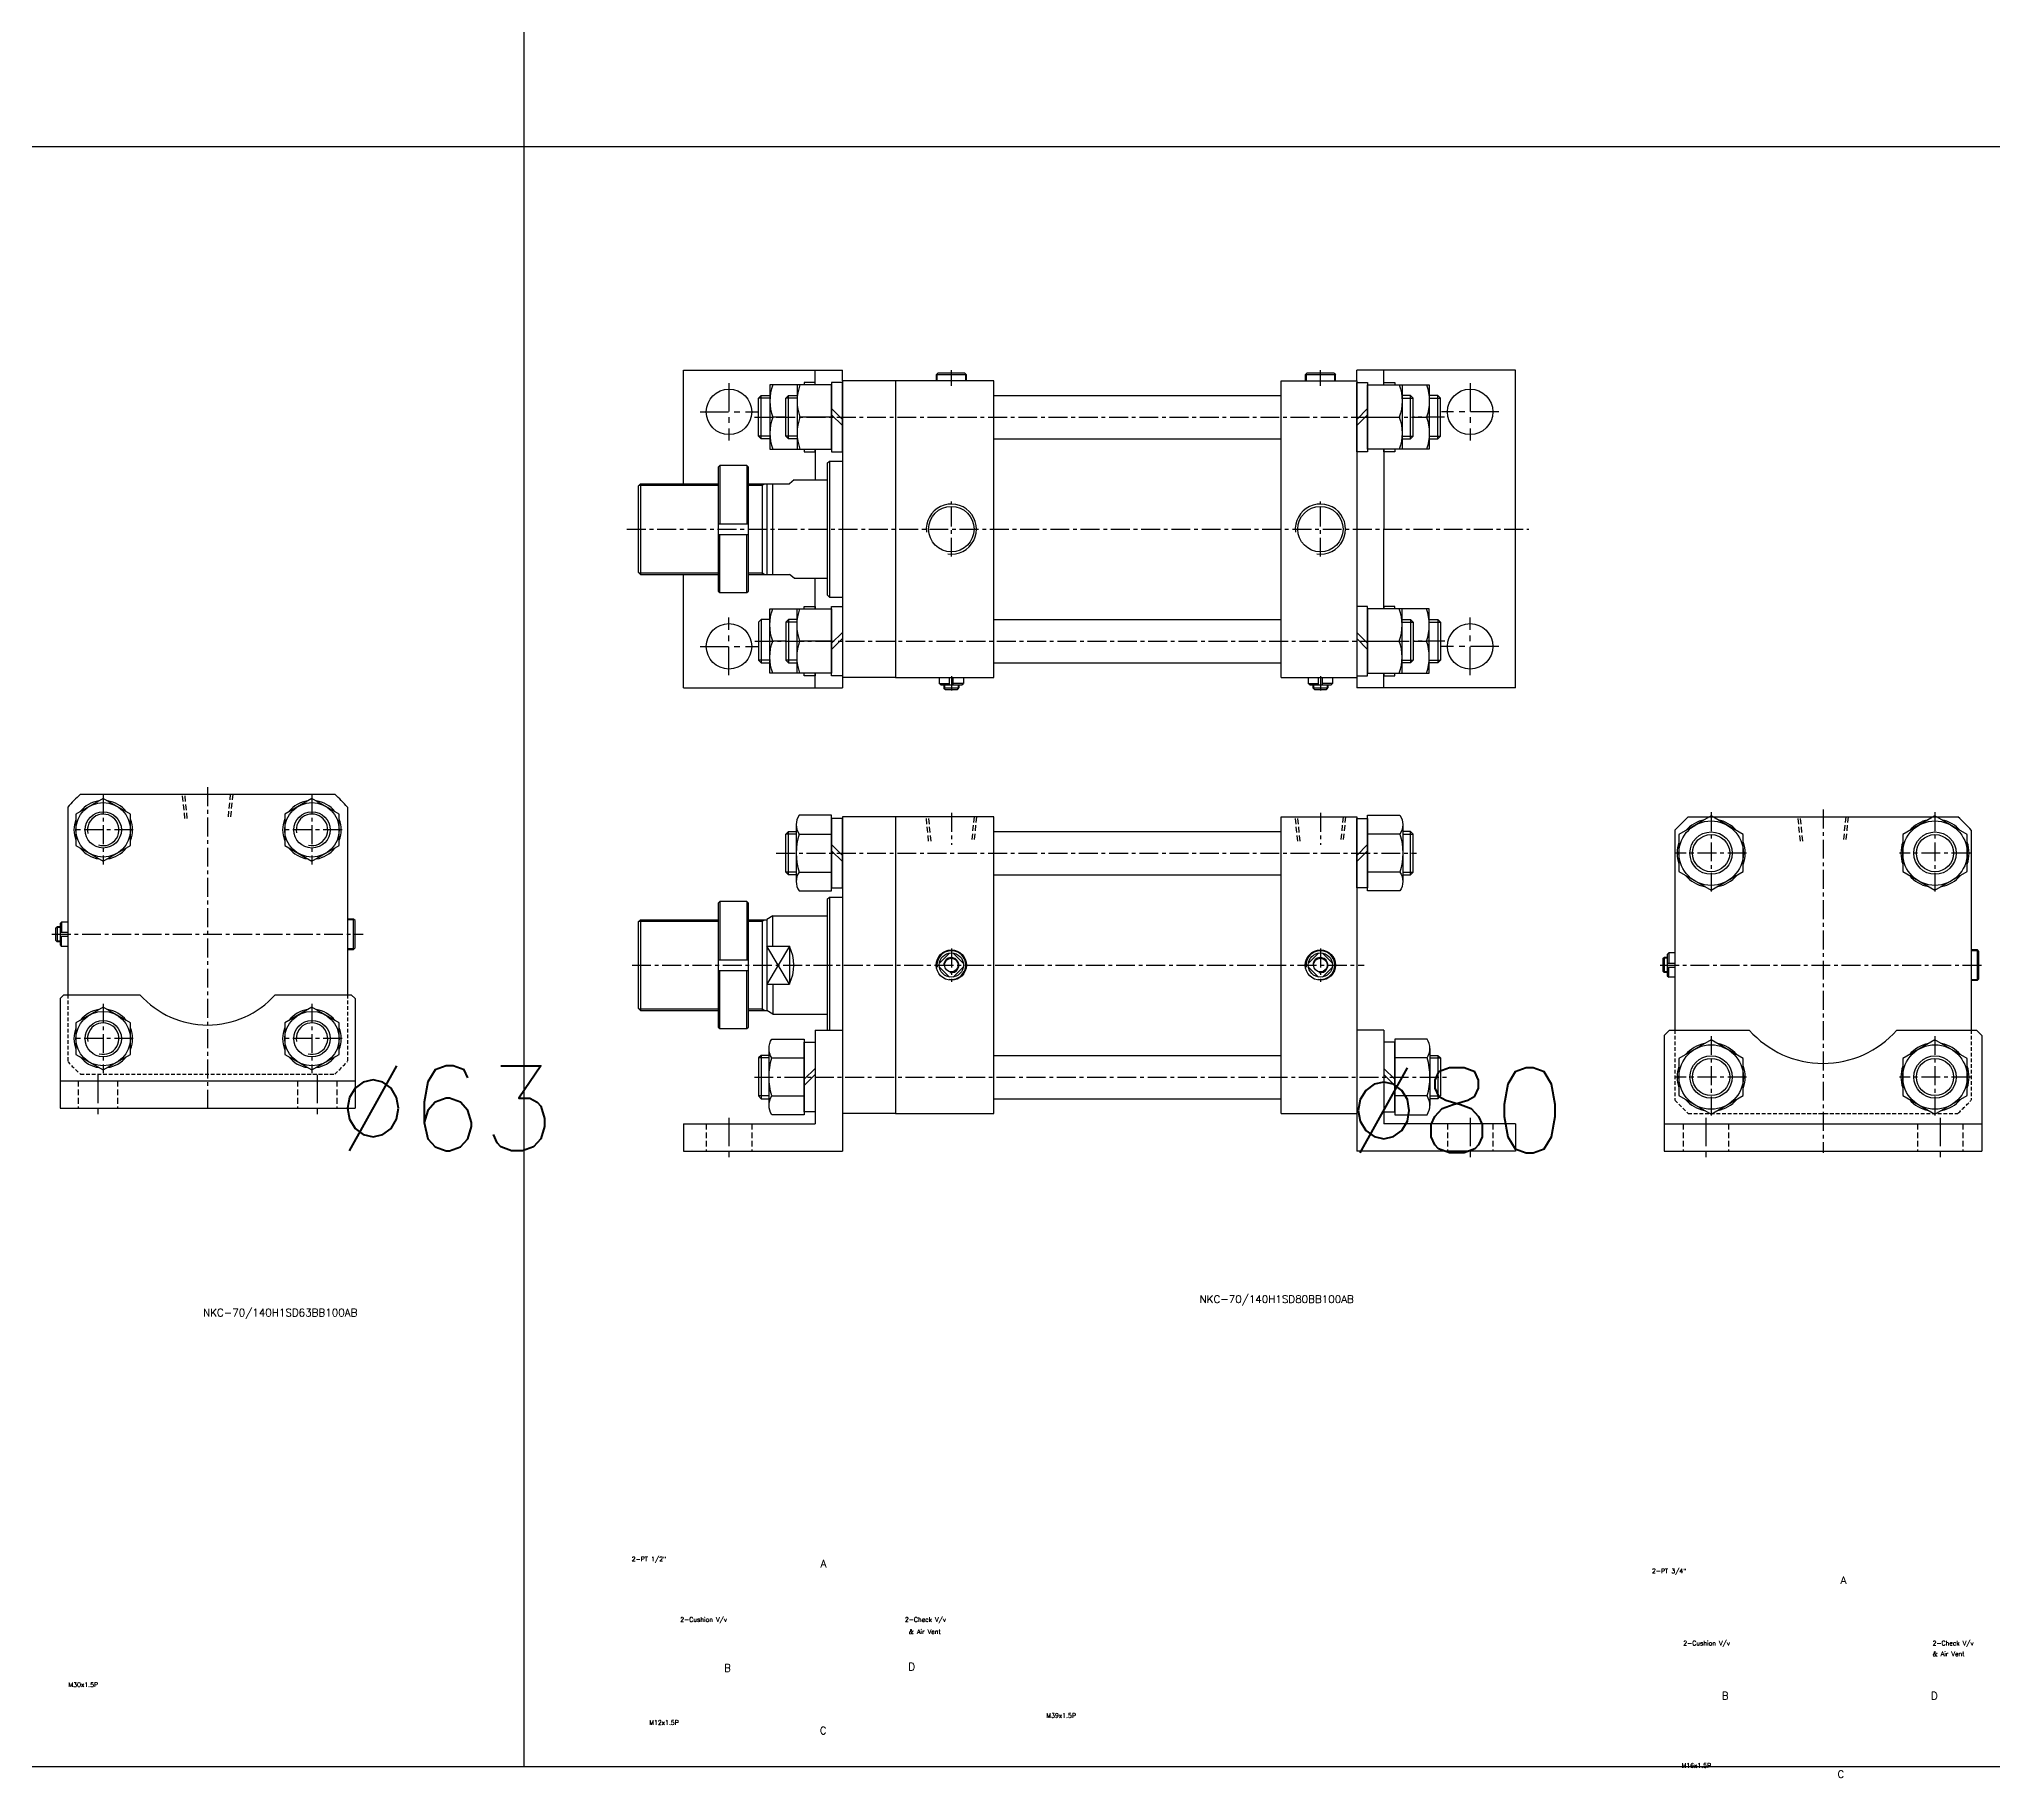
# Model space of a CAD drawing. Extents: x -819 to 29893, y -8942 to 3630.
# Drawn here: x 806 to 2098, y -7 to 1142 of the extents above; entities that cross this region are included whole.
import ezdxf

# ---------------------------------------------------------------- set-up
doc = ezdxf.new("R2010")
doc.units = 0
doc.header["$LTSCALE"] = 10
doc.header["$MEASUREMENT"] = 0
for name, pattern in [('CENTER', [2, 1.25, -0.25, 0.25, -0.25]), ('CENTERX2', [4, 2.5, -0.5, 0.5, -0.5]), ('HIDDEN', [0.375, 0.25, -0.125]), ('HIDDENX2', [0.75, 0.5, -0.25])]:
    doc.linetypes.add(name, pattern=pattern)
doc.layers.get('0').update_dxf_attribs({"linetype": 'CONTINUOUS'})
for name, color, linetype in [('CEN', 1, 'CENTERX2'), ('CENTER', 1, 'CENTER'), ('HID', 2, 'HIDDENX2'), ('ML', 7, 'CONTINUOUS'), ('THIN', 3, 'CONTINUOUS')]:
    doc.layers.add(name, color=color, linetype=linetype)
doc.styles.add('GHS', font='romans', dxfattribs={"bigfont": 'ghs'})

msp = doc.modelspace()

# ---------------------------------------------------------------- linework, layer by layer
for p, q in [((1126.6, 0), (1126.6, 2291.6)), ((7461.9, 1070.8), (0, 1070.8)), ((7461.9, 0), (0, 0))]:
    msp.add_line(p, q)
at = {"layer": 'CEN', "color": 1, "linetype": 'CENTER', "ltscale": 1.5}
for p, q in [((1262.1, 914.7), (1262.1, 876.7)), ((1752.1, 914.7), (1752.1, 876.7)), ((1243.1, 895.7), (1281.1, 895.7)), ((1771.1, 895.7), (1733.1, 895.7)), ((1262.1, 721.7), (1262.1, 759.7)), ((1752.1, 721.7), (1752.1, 759.7)), ((1243.1, 740.7), (1281.1, 740.7)), ((1771.1, 740.7), (1733.1, 740.7)), ((844.9, 457.4), (844.9, 431.4)), ((989.9, 457.4), (989.9, 431.4)), ((1262.1, 429), (1262.1, 403)), ((1752.1, 429), (1752.1, 403)), ((1907.9, 429), (1907.9, 403)), ((2062.9, 429), (2062.9, 403))]:
    msp.add_line(p, q, dxfattribs=at)
at = {"layer": 'CENTER'}
for p, q in [((848.4, 642.4), (848.4, 596.5)), ((986.4, 642.4), (986.4, 596.5)), ((1911.4, 631.1), (1911.4, 576.9)), ((2059.4, 631.1), (2059.4, 576.9)), ((868.3, 619.4), (828.5, 619.4)), ((1006.3, 619.4), (966.5, 619.4)), ((1934.9, 604), (1887.9, 604)), ((2082.9, 604), (2035.9, 604)), ((848.4, 504.4), (848.4, 458.5)), ((986.4, 504.4), (986.4, 458.5)), ((868.3, 481.4), (828.5, 481.4)), ((1006.3, 481.4), (966.5, 481.4)), ((1911.4, 483.1), (1911.4, 428.9)), ((2059.4, 483.1), (2059.4, 428.9)), ((1934.9, 456), (1887.9, 456)), ((2082.9, 456), (2035.9, 456))]:
    msp.add_line(p, q, dxfattribs=at)
at = {"layer": 'HID', "color": 6, "linetype": 'HIDDEN', "ltscale": 1.5}
for p, q in [((831.9, 453.4), (831.9, 435.4)), ((857.9, 453.4), (857.9, 435.4)), ((976.9, 453.4), (976.9, 435.4)), ((1002.9, 453.4), (1002.9, 435.4)), ((1247.1, 425), (1247.1, 407)), ((1277.1, 425), (1277.1, 407)), ((1737.1, 425), (1737.1, 407)), ((1767.1, 425), (1767.1, 407)), ((1892.9, 425), (1892.9, 407)), ((1922.9, 425), (1922.9, 407)), ((2047.9, 425), (2047.9, 407)), ((2077.9, 425), (2077.9, 407))]:
    msp.add_line(p, q, dxfattribs=at)
at = {"layer": 'ML'}
for p, q in [((1232.1, 923.2), (1337.1, 923.2)), ((1232.1, 848.2), (1232.1, 923.2)), ((1319.1, 913.5), (1319.1, 923.2)), ((1337.1, 916.2), (1337.1, 923.2)), ((1400.1, 921.2), (1399.1, 920.2)), ((1419.1, 920.2), (1399.1, 920.2)), ((1399.1, 920.2), (1399.1, 916.2)), ((1418.1, 921.2), (1400.1, 921.2)), ((1418.1, 921.2), (1419.1, 920.2)), ((1419.1, 916.2), (1419.1, 920.2)), ((1644.1, 921.2), (1643.1, 920.2)), ((1663.1, 920.2), (1643.1, 920.2)), ((1643.1, 920.2), (1643.1, 916.2)), ((1662.1, 921.2), (1644.1, 921.2)), ((1662.1, 921.2), (1663.1, 920.2)), ((1663.1, 916.2), (1663.1, 920.2)), ((1782.1, 923.2), (1677.1, 923.2)), ((1677.1, 916.2), (1677.1, 923.2)), ((1695.1, 913.5), (1695.1, 923.2)), ((1782.1, 818.2), (1782.1, 923.2)), ((1283.4, 877.9), (1283.4, 906.5)), ((1301.4, 877.9), (1301.4, 906.5)), ((1337.1, 916.2), (1337.1, 720.2)), ((1372.1, 916.2), (1337.1, 916.2)), ((1372.1, 916.2), (1372.1, 720.2)), ((1437.1, 916.2), (1372.1, 916.2)), ((1437.1, 720.2), (1437.1, 916.2)), ((1627.1, 916.2), (1677.1, 916.2)), ((1627.1, 720.2), (1627.1, 916.2)), ((1677.1, 916.2), (1677.1, 720.2)), ((1677.1, 916.2), (1677.1, 720.2)), ((1712.7, 877.9), (1712.7, 906.5)), ((1730.7, 877.9), (1730.7, 906.5)), ((1299.7, 892.2), (1291, 892.2)), ((1329.9, 892.2), (1309, 892.2)), ((1329.9, 897.9), (1337.1, 890.7)), ((1329.9, 893.8), (1337.1, 886.6)), ((1684.3, 897.9), (1677.1, 890.7)), ((1684.3, 893.8), (1677.1, 886.6)), ((1684.3, 892.2), (1705.2, 892.2)), ((1714.4, 892.2), (1723.2, 892.2)), ((1319.1, 871), (1319.1, 850.7)), ((1695.1, 871), (1695.1, 818.2)), ((1255, 859.2), (1256, 860.2)), ((1255, 859.2), (1255, 777.2)), ((1256, 860.2), (1256, 821.7)), ((1274, 860.2), (1256, 860.2)), ((1274, 860.2), (1274, 821.7)), ((1274, 860.2), (1275, 859.2)), ((1275, 777.2), (1275, 859.2)), ((1327.1, 861.7), (1328.6, 863.2)), ((1327.1, 861.7), (1327.1, 774.7)), ((1328.6, 863.2), (1328.6, 773.2)), ((1202.1, 846.7), (1203.6, 848.2)), ((1202.1, 846.7), (1202.1, 789.7)), ((1203.6, 848.2), (1203.6, 788.2)), ((1284.1, 848.2), (1284.1, 788.2)), ((1287.1, 848.2), (1287.1, 788)), ((1291.1, 788.2), (1291.1, 848.2)), ((1305.1, 850.7), (1302.1, 848.2)), ((1255, 821.7), (1275, 821.7)), ((1255, 814.7), (1275, 814.7)), ((1256, 776.2), (1256, 814.7)), ((1274, 776.2), (1274, 814.7)), ((1695.1, 765.5), (1695.1, 818.2)), ((1782.1, 713.2), (1782.1, 818.2)), ((1202.1, 789.7), (1203.6, 788.2)), ((1232.1, 713.2), (1232.1, 788.2)), ((1305.1, 785.7), (1302.1, 788.2)), ((1255, 777.2), (1256, 776.2)), ((1256, 776.2), (1274, 776.2)), ((1274, 776.2), (1275, 777.2)), ((1319.1, 765.5), (1319.1, 785.7)), ((1327.1, 774.7), (1328.6, 773.2)), ((1283.4, 758.5), (1283.4, 729.9)), ((1301.4, 758.5), (1301.4, 729.9)), ((1329.9, 742.7), (1337.1, 749.9)), ((1684.3, 742.7), (1677.1, 749.9)), ((1712.7, 758.5), (1712.7, 729.9)), ((1730.7, 758.5), (1730.7, 729.9)), ((1299.7, 744.2), (1291, 744.2)), ((1329.9, 744.2), (1309, 744.2)), ((1329.9, 738.6), (1337.1, 745.8)), ((1684.3, 738.6), (1677.1, 745.8)), ((1684.3, 744.2), (1705.2, 744.2)), ((1714.4, 744.2), (1723.2, 744.2)), ((1232.1, 713.2), (1337.1, 713.2)), ((1319.1, 713.2), (1319.1, 723)), ((1372.1, 720.2), (1337.1, 720.2)), ((1337.1, 720.2), (1337.1, 713.2)), ((1372.1, 720.2), (1437.1, 720.2)), ((1401.1, 720.2), (1401.1, 716.2)), ((1401.1, 716.2), (1407.8, 716.2)), ((1402.1, 715.2), (1401.1, 716.2)), ((1402.1, 715.2), (1416.1, 715.2)), ((1404.1, 715.2), (1404.1, 713.2)), ((1404.1, 713.2), (1414.1, 713.2)), ((1405.1, 712.2), (1404.1, 713.2)), ((1405.1, 712.2), (1413.1, 712.2)), ((1407.8, 715.2), (1407.8, 720.2)), ((1410.4, 715.2), (1410.4, 720.2)), ((1417.1, 716.2), (1410.4, 716.2)), ((1413.1, 712.2), (1414.1, 713.2)), ((1414.1, 715.2), (1414.1, 713.2)), ((1416.1, 715.2), (1417.1, 716.2)), ((1417.1, 720.2), (1417.1, 716.2)), ((1627.1, 720.2), (1677.1, 720.2)), ((1645.1, 720.2), (1645.1, 716.2)), ((1645.1, 716.2), (1651.8, 716.2)), ((1646.1, 715.2), (1645.1, 716.2)), ((1646.1, 715.2), (1660.1, 715.2)), ((1648.1, 715.2), (1648.1, 713.2)), ((1648.1, 713.2), (1658.1, 713.2)), ((1649.1, 712.2), (1648.1, 713.2)), ((1649.1, 712.2), (1657.1, 712.2)), ((1651.8, 715.2), (1651.8, 720.2)), ((1654.4, 715.2), (1654.4, 720.2)), ((1661.1, 716.2), (1654.4, 716.2)), ((1657.1, 712.2), (1658.1, 713.2)), ((1658.1, 715.2), (1658.1, 713.2)), ((1660.1, 715.2), (1661.1, 716.2)), ((1661.1, 720.2), (1661.1, 716.2)), ((1677.1, 720.2), (1677.1, 713.2)), ((1782.1, 713.2), (1677.1, 713.2)), ((1695.1, 713.2), (1695.1, 723)), ((824.9, 634.5), (824.9, 510.4)), ((833.3, 642.9), (1001.5, 642.9)), ((1009.9, 634.5), (1009.9, 510.4)), ((1306.6, 622.8), (1306.6, 585.2)), ((1372.1, 628), (1337.1, 628)), ((1337.1, 628), (1337.1, 432)), ((1372.1, 628), (1372.1, 432)), ((1437.1, 628), (1372.1, 628)), ((1437.1, 432), (1437.1, 628)), ((1627.1, 432), (1627.1, 628)), ((1627.1, 628), (1677.1, 628)), ((1677.1, 628), (1677.1, 432)), ((1707.6, 622.8), (1707.6, 585.2)), ((1896.2, 628), (2074.5, 628)), ((1301.4, 589.7), (1301.4, 618.3)), ((1308.5, 616.6), (1329.9, 616.6)), ((1329.9, 609.7), (1337.1, 602.5)), ((1684.3, 609.7), (1677.1, 602.5)), ((1705.6, 616.6), (1684.3, 616.6)), ((1712.7, 589.7), (1712.7, 618.3)), ((1887.4, 619.2), (1887.4, 487)), ((2083.4, 619.2), (2083.4, 487)), ((1329.9, 605.6), (1337.1, 598.4)), ((1684.3, 605.6), (1677.1, 598.4)), ((1308.5, 591.5), (1329.9, 591.5)), ((1705.6, 591.5), (1684.3, 591.5)), ((1255, 571), (1256, 572)), ((1255, 571), (1255, 489)), ((1274, 572), (1256, 572)), ((1256, 572), (1256, 533.5)), ((1274, 572), (1275, 571)), ((1274, 572), (1274, 533.5)), ((1275, 489), (1275, 571)), ((1327.1, 573.5), (1328.6, 575)), ((1327.1, 573.5), (1327.1, 487)), ((1328.6, 575), (1328.6, 487)), ((816.9, 554.4), (817.9, 555.4)), ((817.9, 555.4), (817.9, 545.4)), ((819.9, 555.4), (817.9, 555.4)), ((819.9, 557.4), (820.9, 558.4)), ((819.9, 557.4), (819.9, 543.4)), ((824.9, 558.4), (820.9, 558.4)), ((820.9, 558.4), (820.9, 551.7)), ((824.9, 558.4), (824.9, 542.4)), ((1013.9, 560.4), (1009.9, 560.4)), ((1014.9, 559.4), (1013.9, 560.4)), ((1013.9, 540.4), (1013.9, 560.4)), ((1014.9, 541.4), (1014.9, 559.4)), ((1202.1, 558.5), (1203.6, 560)), ((1202.1, 558.5), (1202.1, 501.5)), ((1203.6, 560), (1203.6, 500)), ((1284.1, 560), (1284.1, 500)), ((1291.1, 562.5), (1287.1, 560.2)), ((1287.1, 560.2), (1287.1, 499.9)), ((1291.1, 542.5), (1291.1, 562.5)), ((816.9, 554.4), (816.9, 546.4)), ((816.9, 546.4), (817.9, 545.4)), ((819.9, 545.4), (817.9, 545.4)), ((819.9, 551.7), (824.9, 551.7)), ((819.9, 549.1), (824.9, 549.1)), ((819.9, 543.4), (820.9, 542.4)), ((820.9, 542.4), (820.9, 549.1)), ((1287.1, 542.5), (1302.1, 542.5)), ((1302.1, 542.5), (1302.1, 517.5)), ((824.9, 542.4), (820.9, 542.4)), ((1009.9, 540.4), (1013.9, 540.4)), ((1014.9, 541.4), (1013.9, 540.4)), ((1255, 533.5), (1275, 533.5)), ((1407.8, 537.9), (1401.2, 531.3)), ((1410.4, 537.9), (1417, 531.3)), ((1651.8, 537.9), (1645.2, 531.3)), ((1654.4, 537.9), (1661, 531.3)), ((1879.4, 534), (1880.4, 535)), ((1879.4, 534), (1879.4, 526)), ((1880.4, 535), (1880.4, 525)), ((1882.4, 535), (1880.4, 535)), ((1882.4, 537), (1883.4, 538)), ((1882.4, 537), (1882.4, 523)), ((1882.4, 531.3), (1887.4, 531.3)), ((1883.4, 538), (1883.4, 531.3)), ((1887.4, 538), (1883.4, 538)), ((2087.4, 540), (2083.4, 540)), ((2087.4, 520), (2087.4, 540)), ((2088.4, 539), (2087.4, 540)), ((2088.4, 521), (2088.4, 539)), ((1255, 526.5), (1275, 526.5)), ((1256, 488), (1256, 526.5)), ((1274, 488), (1274, 526.5)), ((1287.1, 517.5), (1302.1, 517.5)), ((1291.1, 517.5), (1291.1, 497.5)), ((1401.2, 528.7), (1407.8, 522.1)), ((1417, 528.7), (1410.4, 522.1)), ((1645.2, 528.7), (1651.8, 522.1)), ((1661, 528.7), (1654.4, 522.1)), ((1879.4, 526), (1880.4, 525)), ((1882.4, 525), (1880.4, 525)), ((1882.4, 528.7), (1887.4, 528.7)), ((1882.4, 523), (1883.4, 522)), ((1883.4, 522), (1883.4, 528.7)), ((1887.4, 522), (1883.4, 522)), ((2083.4, 520), (2087.4, 520)), ((2088.4, 521), (2087.4, 520)), ((822.4, 510.4), (819.9, 507.9)), ((819.9, 507.9), (819.9, 435.4)), ((822.4, 510.4), (872.7, 510.4)), ((962.1, 510.4), (1012.4, 510.4)), ((1012.4, 510.4), (1014.9, 507.9)), ((1014.9, 507.9), (1014.9, 435.4)), ((1202.1, 501.5), (1203.6, 500)), ((1291.1, 497.5), (1287.1, 499.9)), ((1255, 489), (1256, 488)), ((1256, 488), (1274, 488)), ((1274, 488), (1275, 489)), ((1319.1, 487), (1319.1, 425)), ((1319.1, 487), (1337.1, 487)), ((1695.1, 487), (1677.1, 487)), ((1695.1, 487), (1695.1, 425)), ((1883.9, 487), (1880.4, 483.5)), ((1880.4, 483.5), (1880.4, 407)), ((1883.9, 487), (1936.6, 487)), ((2034.1, 487), (2086.9, 487)), ((2086.9, 487), (2090.4, 483.5)), ((2090.4, 483.5), (2090.4, 407)), ((1283.4, 470.3), (1283.4, 441.7)), ((1288.6, 437.2), (1288.6, 474.8)), ((1290.5, 468.6), (1311.9, 468.6)), ((1723.6, 468.6), (1702.3, 468.6)), ((1725.6, 437.2), (1725.6, 474.8)), ((1730.7, 470.3), (1730.7, 441.7)), ((819.9, 453.4), (1014.9, 453.4)), ((1311.9, 454.5), (1319.1, 461.7)), ((1311.9, 450.4), (1319.1, 457.6)), ((1702.3, 454.5), (1695.1, 461.7)), ((1702.3, 450.4), (1695.1, 457.6)), ((1290.5, 443.5), (1311.9, 443.5)), ((1723.6, 443.5), (1702.3, 443.5)), ((819.9, 435.4), (1014.9, 435.4)), ((1372.1, 432), (1337.1, 432)), ((1337.1, 432), (1337.1, 407)), ((1372.1, 432), (1437.1, 432)), ((1627.1, 432), (1677.1, 432)), ((1677.1, 432), (1677.1, 407)), ((1232.1, 425), (1319.1, 425)), ((1232.1, 425), (1232.1, 407)), ((1782.1, 425), (1695.1, 425)), ((1782.1, 425), (1782.1, 407)), ((1880.4, 425), (2090.4, 425)), ((1232.1, 407), (1337.1, 407)), ((1782.1, 407), (1677.1, 407)), ((1880.4, 407), (2090.4, 407))]:
    msp.add_line(p, q, dxfattribs=at)
at = {"layer": 'ML', "color": 2}
for p, q in [((1399.6, 920.7), (1399.6, 916.2)), ((1418.6, 916.2), (1418.6, 920.7)), ((1643.6, 920.7), (1643.6, 916.2)), ((1662.6, 916.2), (1662.6, 920.7)), ((1284.1, 847.2), (1285.8, 848.2)), ((1284.1, 789.2), (1285.8, 788.2)), ((1404.6, 715.2), (1404.6, 712.7)), ((1413.6, 715.2), (1413.6, 712.7)), ((1648.6, 715.2), (1648.6, 712.7)), ((1657.6, 715.2), (1657.6, 712.7)), ((1014.4, 559.9), (1009.9, 559.9)), ((1284.1, 559), (1285.8, 560)), ((819.9, 554.9), (817.4, 554.9)), ((819.9, 545.9), (817.4, 545.9)), ((1302.1, 517.5), (1287.1, 542.5)), ((1302.1, 542.5), (1287.1, 517.5)), ((1009.9, 540.9), (1014.4, 540.9)), ((1882.4, 534.5), (1879.9, 534.5)), ((2087.9, 539.5), (2083.4, 539.5)), ((1882.4, 525.5), (1879.9, 525.5)), ((2083.4, 520.5), (2087.9, 520.5)), ((1284.1, 501), (1285.8, 500))]:
    msp.add_line(p, q, dxfattribs=at)
at = {"layer": 'ML', "color": 1, "linetype": 'CENTER'}
for p, q in [((1409.1, 912.9), (1409.1, 923.3)), ((1653.1, 912.9), (1653.1, 923.3)), ((1279, 892.2), (1299.7, 892.2)), ((1293.4, 892.2), (1716.7, 892.2)), ((1735.2, 892.2), (1714.4, 892.2)), ((1409.1, 800), (1409.1, 836.5)), ((1653.1, 800), (1653.1, 836.5)), ((1194.6, 818.2), (1790.8, 818.2)), ((1279.2, 744.2), (1719, 744.2)), ((1279.2, 744.2), (1299.7, 744.2)), ((1735.3, 744.2), (1714.4, 744.2)), ((1409.1, 721), (1409.1, 711.5)), ((1653.1, 721), (1653.1, 711.5)), ((917.4, 647.6), (917.4, 433.1)), ((1985.4, 632.9), (1985.4, 406)), ((1409.1, 630.7), (1409.1, 609.5)), ((1653.1, 630.7), (1653.1, 609.5)), ((1293.4, 604), (1716.7, 604)), ((814.4, 550.4), (1020.2, 550.4)), ((1198, 530), (1682, 530)), ((1409.1, 541), (1409.1, 519)), ((1653.1, 541), (1653.1, 519)), ((1877.7, 530), (2090.1, 530)), ((1278.9, 456), (1738.1, 456))]:
    msp.add_line(p, q, dxfattribs=at)
at = {"layer": 'ML', "color": 7, "linetype": 'Continuous'}
for p, q in [((1437.1, 906.5), (1627.1, 906.5)), ((1437.1, 877.9), (1627.1, 877.9)), ((1328.6, 863.2), (1337.1, 863.2)), ((1203.6, 848.2), (1255, 848.2)), ((1275, 848.2), (1287.1, 848.2)), ((1287.1, 848.2), (1302.1, 848.2)), ((1305.1, 850.7), (1327.1, 850.7)), ((1203.6, 788.2), (1255, 788.2)), ((1275, 788.2), (1287.1, 788.2)), ((1287.1, 788.2), (1302.1, 788.2)), ((1305.1, 785.7), (1327.1, 785.7)), ((1328.6, 773.2), (1337.1, 773.2)), ((1437.1, 758.5), (1627.1, 758.5)), ((1437.1, 729.9), (1627.1, 729.9)), ((1437.1, 618.3), (1627.1, 618.3)), ((1437.1, 589.7), (1627.1, 589.7)), ((1328.6, 575), (1337.1, 575)), ((1203.6, 560), (1255, 560)), ((1275, 560), (1287.1, 560)), ((1291.1, 562.5), (1327.1, 562.5)), ((1203.6, 500), (1255, 500)), ((1275, 500), (1287.1, 500)), ((1291.1, 497.5), (1327.1, 497.5)), ((1437.1, 470.3), (1627.1, 470.3)), ((1437.1, 441.7), (1627.1, 441.7))]:
    msp.add_line(p, q, dxfattribs=at)
at = {"layer": 'ML', "color": 2, "linetype": 'Continuous'}
for p, q in [((1202.6, 847.2), (1255, 847.2)), ((1275, 847.2), (1284.1, 847.2)), ((1202.6, 789.2), (1255, 789.2)), ((1275, 789.2), (1284.1, 789.2)), ((1202.6, 559), (1255, 559)), ((1275, 559), (1284.1, 559)), ((1202.6, 501), (1255, 501)), ((1275, 501), (1284.1, 501))]:
    msp.add_line(p, q, dxfattribs=at)
at = {"layer": 'ML', "color": 6, "linetype": 'HIDDEN', "ltscale": 1.5}
for p, q in [((902.4, 626.9), (900.8, 642.9)), ((904, 626.9), (902.4, 642.9)), ((932.4, 642.9), (930.8, 626.9)), ((934, 642.9), (932.4, 626.9)), ((1394.1, 612), (1392.5, 628)), ((1395.7, 612), (1394.1, 628)), ((1424.1, 628), (1422.5, 612)), ((1425.7, 628), (1424.1, 612)), ((1638.1, 612), (1636.5, 628)), ((1639.7, 612), (1638.1, 628)), ((1668.1, 628), (1666.5, 612)), ((1669.7, 628), (1668.1, 612)), ((1970.4, 612), (1968.8, 628)), ((1972, 612), (1970.4, 628)), ((2000.4, 628), (1998.8, 612)), ((2002, 628), (2000.4, 612))]:
    msp.add_line(p, q, dxfattribs=at)
at = {"layer": 'ML', "color": 6, "linetype": 'HIDDEN'}
for p, q in [((824.9, 510.4), (824.9, 466.4)), ((1009.9, 510.4), (1009.9, 466.4)), ((1887.4, 487), (1887.4, 440.9)), ((2083.4, 487), (2083.4, 440.9)), ((833.3, 457.9), (1001.5, 457.9)), ((1896.2, 432), (2074.5, 432))]:
    msp.add_line(p, q, dxfattribs=at)
at = {"layer": 'ML'}
for points in [[(1289.1, 877.9), (1283.4, 877.9), (1281.7, 879.6), (1281.7, 904.8), (1283.4, 906.5), (1289.1, 906.5)], [(1311.9, 913.5), (1289.1, 913.5), (1289.1, 871), (1311.9, 871)], [(1307.1, 877.9), (1301.4, 877.9), (1299.7, 879.6), (1299.7, 904.8), (1301.4, 906.5), (1307.1, 906.5)], [(1319.1, 913.5), (1319.1, 915.1), (1311.9, 915.1), (1311.9, 913.5)], [(1337.1, 869.3), (1337.1, 915.1), (1329.9, 915.1), (1329.9, 869.3), (1337.1, 869.3)], [(1677.1, 869.3), (1677.1, 915.1), (1684.3, 915.1), (1684.3, 869.3), (1677.1, 869.3)], [(1695.1, 913.5), (1695.1, 915.1), (1702.3, 915.1), (1702.3, 913.5)], [(1702.3, 913.5), (1725.1, 913.5), (1725.1, 871), (1702.3, 871)], [(1707.1, 877.9), (1712.7, 877.9), (1714.4, 879.6), (1714.4, 904.8), (1712.7, 906.5), (1707.1, 906.5)], [(1725.1, 877.9), (1730.7, 877.9), (1732.4, 879.6), (1732.4, 904.8), (1730.7, 906.5), (1725.1, 906.5)], [(1311.9, 871), (1311.9, 869.3), (1319.1, 869.3)], [(1319.1, 869.3), (1319.1, 871)], [(1702.3, 871), (1702.3, 869.3), (1695.1, 869.3)], [(1695.1, 869.3), (1695.1, 871)], [(1311.9, 723), (1289.1, 723), (1289.1, 765.5), (1311.9, 765.5)], [(1311.9, 765.5), (1311.9, 767.1), (1319.1, 767.1)], [(1319.1, 767.1), (1319.1, 765.5)], [(1337.1, 767.1), (1337.1, 721.3), (1329.9, 721.3), (1329.9, 767.1), (1337.1, 767.1)], [(1677.1, 767.1), (1677.1, 721.3), (1684.3, 721.3), (1684.3, 767.1), (1677.1, 767.1)], [(1702.3, 765.5), (1702.3, 767.1), (1695.1, 767.1)], [(1695.1, 767.1), (1695.1, 765.5)], [(1702.3, 723), (1725.1, 723), (1725.1, 765.5), (1702.3, 765.5)], [(1289.1, 758.5), (1283.4, 758.5), (1281.7, 756.8), (1281.7, 731.6), (1283.4, 729.9), (1289.1, 729.9)], [(1307.1, 758.5), (1301.4, 758.5), (1299.7, 756.8), (1299.7, 731.6), (1301.4, 729.9), (1307.1, 729.9)], [(1707.1, 758.5), (1712.7, 758.5), (1714.4, 756.8), (1714.4, 731.6), (1712.7, 729.9), (1707.1, 729.9)], [(1725.1, 758.5), (1730.7, 758.5), (1732.4, 756.8), (1732.4, 731.6), (1730.7, 729.9), (1725.1, 729.9)], [(1319.1, 723), (1319.1, 721.3), (1311.9, 721.3), (1311.9, 723)], [(1695.1, 723), (1695.1, 721.3), (1702.3, 721.3), (1702.3, 723)], [(830.4, 629.8), (830.4, 609), (848.4, 598.7), (866.4, 609), (866.4, 629.8), (848.4, 640.2), (830.4, 629.8)], [(968.4, 629.8), (968.4, 609), (986.4, 598.7), (1004.4, 609), (1004.4, 629.8), (986.4, 640.2), (968.4, 629.8)], [(1337.1, 581.1), (1337.1, 627), (1329.9, 627), (1329.9, 581.1), (1337.1, 581.1)], [(1677.1, 581.1), (1677.1, 627), (1684.3, 627), (1684.3, 581.1), (1677.1, 581.1)], [(1890.1, 616.3), (1890.1, 591.8), (1911.4, 579.5), (1932.6, 591.8), (1932.6, 616.3), (1911.4, 628.6), (1890.1, 616.3)], [(2038.1, 616.3), (2038.1, 591.8), (2059.4, 579.5), (2080.6, 591.8), (2080.6, 616.3), (2059.4, 628.6), (2038.1, 616.3)], [(1306.6, 589.7), (1301.4, 589.7), (1299.7, 591.5), (1299.7, 616.6), (1301.4, 618.3), (1306.6, 618.3)], [(1707.6, 589.7), (1712.7, 589.7), (1714.4, 591.5), (1714.4, 616.6), (1712.7, 618.3), (1707.6, 618.3)], [(830.4, 491.8), (830.4, 471), (848.4, 460.7), (866.4, 471), (866.4, 491.8), (848.4, 502.2), (830.4, 491.8)], [(968.4, 491.8), (968.4, 471), (986.4, 460.7), (1004.4, 471), (1004.4, 491.8), (986.4, 502.2), (968.4, 491.8)], [(1319.1, 479), (1319.1, 433.1), (1311.9, 433.1), (1311.9, 479), (1319.1, 479)], [(1695.1, 479), (1695.1, 433.1), (1702.3, 433.1), (1702.3, 479), (1695.1, 479)], [(1890.1, 468.3), (1890.1, 443.8), (1911.4, 431.5), (1932.6, 443.8), (1932.6, 468.3), (1911.4, 480.6), (1890.1, 468.3)], [(2038.1, 468.3), (2038.1, 443.8), (2059.4, 431.5), (2080.6, 443.8), (2080.6, 468.3), (2059.4, 480.6), (2038.1, 468.3)], [(1288.6, 470.3), (1283.4, 470.3), (1281.7, 468.6), (1281.7, 443.5), (1283.4, 441.7), (1288.6, 441.7)], [(1725.6, 470.3), (1730.7, 470.3), (1732.4, 468.6), (1732.4, 443.5), (1730.7, 441.7), (1725.6, 441.7)]]:
    msp.add_lwpolyline(points, dxfattribs=at)
for points in [[(1291, 913.5, 0.178633), (1291, 892.2, 0.178633), (1291, 871)], [(1309, 913.5, 0.178633), (1309, 892.2, 0.178633), (1309, 871)], [(1705.2, 913.5, -0.178633), (1705.2, 892.2, -0.178633), (1705.2, 871)], [(1723.2, 913.5, -0.178633), (1723.2, 892.2, -0.178633), (1723.2, 871)], [(1291, 723, -0.178633), (1291, 744.2, -0.178633), (1291, 765.5)], [(1309, 723, -0.178633), (1309, 744.2, -0.178633), (1309, 765.5)], [(1705.2, 723, 0.178633), (1705.2, 744.2, 0.178633), (1705.2, 765.5)], [(1723.2, 723, 0.178633), (1723.2, 744.2, 0.178633), (1723.2, 765.5)], [(1329.9, 629.1), (1308.5, 629.1, 0.309401), (1308.5, 616.6, 0.154701), (1308.5, 591.5, 0.309401), (1308.5, 579), (1329.9, 579), (1329.9, 629.1)], [(1684.3, 629.1), (1705.6, 629.1, -0.309401), (1705.6, 616.6, -0.154701), (1705.6, 591.5, -0.309401), (1705.6, 579), (1684.3, 579), (1684.3, 629.1)], [(1311.9, 431), (1290.5, 431, -0.309401), (1290.5, 443.5, -0.154701), (1290.5, 468.6, -0.309401), (1290.5, 481.1), (1311.9, 481.1), (1311.9, 431)], [(1702.3, 431), (1723.6, 431, 0.309401), (1723.6, 443.5, 0.154701), (1723.6, 468.6, 0.309401), (1723.6, 481.1), (1702.3, 481.1), (1702.3, 431)]]:
    msp.add_lwpolyline(points, format="xyb", dxfattribs=at)
for points in [[(1329.9, 913.5), (1307.1, 913.5), (1307.1, 871), (1329.9, 871)], [(1684.3, 913.5), (1707.1, 913.5), (1707.1, 871), (1684.3, 871)], [(1329.9, 723), (1307.1, 723), (1307.1, 765.5), (1329.9, 765.5)], [(1684.3, 723), (1707.1, 723), (1707.1, 765.5), (1684.3, 765.5)]]:
    msp.add_lwpolyline(points, close=True, dxfattribs=at)
for centre, radius in [((1262.1, 895.7), 15), ((1752.1, 895.7), 15), ((1409.1, 818.2), 15), ((1653.1, 818.2), 15), ((1262.1, 740.7), 15), ((1752.1, 740.7), 15), ((848.4, 619.4), 18), ((986.4, 619.4), 18), ((848.4, 619.4), 12), ((986.4, 619.4), 12), ((1911.4, 604), 21.3), ((2059.4, 604), 21.3), ((1911.4, 604), 14), ((2059.4, 604), 14), ((1409.1, 530), 10), ((1409.1, 530), 8), ((1409.1, 530), 4.5), ((1653.1, 530), 10), ((1653.1, 530), 8), ((1653.1, 530), 4.5), ((848.4, 481.4), 18), ((848.4, 481.4), 12), ((986.4, 481.4), 18), ((986.4, 481.4), 12), ((1911.4, 456), 21.3), ((1911.4, 456), 14), ((2059.4, 456), 21.3), ((2059.4, 456), 14)]:
    msp.add_circle(centre, radius, dxfattribs=at)
at = {"layer": 'ML', "color": 2}
for centre in [(1911.4, 604), (2059.4, 604), (1911.4, 456), (2059.4, 456)]:
    msp.add_circle(centre, 12.3, dxfattribs=at)
for centre, radius, start, end in [((1409.1, 818.2), 16.6, 261.7197, 186.8277), ((1653.1, 818.2), 16.6, 261.7197, 186.8277), ((848.4, 619.4), 10.4, 251.9737, 192.9554), ((986.4, 619.4), 10.4, 257.8599, 190.8987), ((1409.1, 530), 9.5, 261.4114, 188.1478), ((1409.1, 530), 5, 257.904, 186.2569), ((1653.1, 530), 9.5, 261.4114, 188.1478), ((1653.1, 530), 5, 257.904, 186.2569), ((848.4, 481.4), 10.4, 255.4467, 191.0432), ((986.4, 481.4), 10.4, 255.7855, 190.7916)]:
    msp.add_arc(centre, radius, start, end, dxfattribs=at)
at = {"layer": 'ML'}
for centre, radius, start, end in [((917.4, 550.4), 125, 132.2686, 137.7314), ((848.4, 619.4), 19.4, 98.4711, 141.5289), ((848.4, 619.4), 19.4, 38.4711, 81.5289), ((986.4, 619.4), 19.4, 98.4711, 141.5289), ((986.4, 619.4), 19.4, 38.4711, 81.5289), ((917.4, 550.4), 125, 42.2686, 47.7314), ((848.4, 619.4), 19.4, 158.4711, 201.5289), ((848.4, 619.4), 19.4, 338.4711, 21.5289), ((986.4, 619.4), 19.4, 158.4711, 201.5289), ((986.4, 619.4), 19.4, 338.4711, 21.5289), ((1985.4, 530), 132.5, 132.3007, 137.6993), ((1911.4, 604), 22.5, 101.2415, 138.7585), ((1911.4, 604), 22.5, 41.2415, 78.7585), ((2059.4, 604), 22.5, 101.2415, 138.7585), ((2059.4, 604), 22.5, 41.2415, 78.7585), ((1985.4, 530), 132.5, 42.3007, 47.6993), ((848.4, 619.4), 19.4, 218.4711, 261.5289), ((848.4, 619.4), 19.4, 278.4711, 321.5289), ((986.4, 619.4), 19.4, 218.4711, 261.5289), ((986.4, 619.4), 19.4, 278.4711, 321.5289), ((1911.4, 604), 22.5, 161.2415, 198.7585), ((1911.4, 604), 22.5, 341.2415, 18.7585), ((2059.4, 604), 22.5, 161.2415, 198.7585), ((2059.4, 604), 22.5, 341.2415, 18.7585), ((1911.4, 604), 22.5, 221.2415, 258.7585), ((1911.4, 604), 22.5, 281.2415, 318.7585), ((2059.4, 604), 22.5, 221.2415, 258.7585), ((2059.4, 604), 22.5, 281.2415, 318.7585), ((1277.5, 530), 27.5, 333.0085, 26.9915), ((917.4, 550.4), 60, 221.8103, 318.1897), ((848.4, 481.4), 19.4, 98.4711, 141.5289), ((848.4, 481.4), 19.4, 38.4711, 81.5289), ((986.4, 481.4), 19.4, 98.4711, 141.5289), ((986.4, 481.4), 19.4, 38.4711, 81.5289), ((848.4, 481.4), 19.4, 158.4711, 201.5289), ((848.4, 481.4), 19.4, 338.4711, 21.5289), ((986.4, 481.4), 19.4, 158.4711, 201.5289), ((986.4, 481.4), 19.4, 338.4711, 21.5289), ((1911.4, 456), 22.5, 101.2415, 138.7585), ((1911.4, 456), 22.5, 41.2415, 78.7585), ((1985.4, 530), 65, 221.4173, 318.5827), ((2059.4, 456), 22.5, 101.2415, 138.7585), ((2059.4, 456), 22.5, 41.2415, 78.7585), ((848.4, 481.4), 19.4, 218.4711, 261.5289), ((848.4, 481.4), 19.4, 278.4711, 321.5289), ((986.4, 481.4), 19.4, 218.4711, 261.5289), ((986.4, 481.4), 19.4, 278.4711, 321.5289), ((1911.4, 456), 22.5, 161.2415, 198.7585), ((1911.4, 456), 22.5, 341.2415, 18.7585), ((2059.4, 456), 22.5, 161.2415, 198.7585), ((2059.4, 456), 22.5, 341.2415, 18.7585), ((1911.4, 456), 22.5, 221.2415, 258.7585), ((1911.4, 456), 22.5, 281.2415, 318.7585), ((2059.4, 456), 22.5, 221.2415, 258.7585), ((2059.4, 456), 22.5, 281.2415, 318.7585)]:
    msp.add_arc(centre, radius, start, end, dxfattribs=at)
at = {"layer": 'ML', "color": 6, "linetype": 'HIDDEN'}
for centre, radius, start, end in [((917.4, 550.4), 125, 222.2686, 227.7314), ((917.4, 550.4), 125, 312.2686, 317.7314), ((1985.4, 530), 132.5, 222.3007, 227.6993), ((1985.4, 530), 132.5, 312.3007, 317.6993)]:
    msp.add_arc(centre, radius, start, end, dxfattribs=at)
at = {"layer": 'THIN', "color": 2}
for p, q in [((1289.1, 904.8), (1281.7, 904.8)), ((1307.1, 904.8), (1299.7, 904.8)), ((1707.1, 904.8), (1714.4, 904.8)), ((1725.1, 904.8), (1732.4, 904.8)), ((1289.1, 879.6), (1281.7, 879.6)), ((1307.1, 879.6), (1299.7, 879.6)), ((1707.1, 879.6), (1714.4, 879.6)), ((1725.1, 879.6), (1732.4, 879.6)), ((1307.1, 756.8), (1299.7, 756.8)), ((1707.1, 756.8), (1714.4, 756.8)), ((1725.1, 756.8), (1732.4, 756.8)), ((1289.1, 731.6), (1281.7, 731.6)), ((1307.1, 731.6), (1299.7, 731.6)), ((1707.1, 731.6), (1714.4, 731.6)), ((1725.1, 731.6), (1732.4, 731.6)), ((1306.6, 616.6), (1299.7, 616.6)), ((1707.6, 616.6), (1714.4, 616.6)), ((1306.6, 591.5), (1299.7, 591.5)), ((1707.6, 591.5), (1714.4, 591.5)), ((1288.6, 468.6), (1281.7, 468.6)), ((1725.6, 468.6), (1732.4, 468.6)), ((1288.6, 443.5), (1281.7, 443.5)), ((1725.6, 443.5), (1732.4, 443.5))]:
    msp.add_line(p, q, dxfattribs=at)

# ---------------------------------------------------------------- texts
at = {"layer": 'ML', "color": 7, "style": 'GHS'}
for s, p in [('%%C63', (1002.7, 407.2)), ('%%C80', (1670.9, 405.8))]:
    msp.add_text(s, height=56.25, dxfattribs=at).set_placement(p)
at = {"layer": 'ML', "color": 4, "style": 'GHS'}
for s, p in [('NKC-70/140H1SD80BB100AB', (1573.2, 306.7)), ('NKC-70/140H1SD63BB100AB', (914.4, 297.8))]:
    msp.add_text(s, height=5, dxfattribs=at).set_placement(p)
at = {"layer": 'ML', "style": 'GHS'}
for s, p in [('A', (1322.7, 131.9)), ('A', (1997, 120.9)), ('B', (1258.9, 62.9)), ('D', (1380.6, 63.7)), ('B', (1918.4, 44.5)), ('D', (2056.7, 44.5)), ('C', (1322.1, 21.5)), ('C', (1994.9, -7.3))]:
    msp.add_text(s, height=5, dxfattribs=at).set_placement(p)
at = {"layer": 'ML', "color": 2, "style": 'GHS'}
for s, p in [('M12x1.5P', (1209.4, 27.8)), ('M16x1.5P', (1891.9, -0.6))]:
    msp.add_text(s, height=3, dxfattribs=at).set_placement(p)
at = {"layer": 'ML', "color": 2, "char_height": 3, "style": 'GHS'}
for s, insert, attachment_point in [('2-PT 1/2"', (1197.8, 134.9), 7), ('2-PT 3/4"', (1872.3, 127), 7), ('2-Cushion V/v', (1229.9, 94.9), 7), ('2-Check V/v', (1378.4, 94.9), 7), ('& Air Vent', (1381, 87.9), 7), ('2-Cushion V/v', (1893, 79.3), 7), ('2-Check V/v', (2057.8, 79.3), 7), ('& Air Vent', (2057.8, 73.2), 7), ('M30x1.5P', (845, 52.8), 9), ('M39x1.5P', (1491.5, 32.4), 9)]:
    msp.add_mtext(s, dxfattribs=dict(at, insert=insert, attachment_point=attachment_point))

doc.saveas('drawing.dxf')
